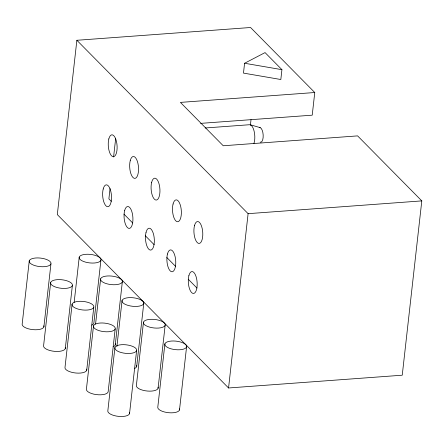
<?xml version="1.0" encoding="UTF-8"?>
<svg xmlns="http://www.w3.org/2000/svg" width="444" height="444" viewBox="0 0 444 444"><rect width="100%" height="100%" fill="white"/><g stroke="black" fill="none" stroke-linecap="round" stroke-linejoin="round"><path stroke-width="0.67" d="M29.271 260.795L22.2 323.82A10.972 4.268 6.4 0 0 33.172 329.664A10.972 4.268 6.4 0 0 43.839 325.774M43.878 326.901L50.943 263.869A10.972 4.268 6.4 0 0 35.809 257.981A10.972 4.268 6.4 0 0 33.572 265.151A10.972 4.268 6.4 0 0 50.943 263.869M314.763 92.519L250.56 27.506L76.868 40.282L57.315 214.596L228.555 387.978L402.247 375.202L421.8 200.893L357.598 135.886L223.243 145.765L180.414 102.398L314.763 92.519L312.226 115.168L200.61 123.377M50.683 282.478L43.617 345.504A10.972 4.268 6.4 0 0 54.584 351.348A10.972 4.268 6.4 0 0 65.257 347.458M65.29 348.584L72.361 285.553A10.972 4.268 6.4 0 0 57.221 279.665A10.972 4.268 6.4 0 0 54.984 286.835A10.972 4.268 6.4 0 0 72.361 285.553M72.1 304.162L65.029 367.188A10.972 4.268 6.4 0 0 76.002 373.032A10.972 4.268 6.4 0 0 86.674 369.142M74.165 302.336L79.232 257.12M86.708 370.268L93.778 307.237A10.972 4.268 6.4 0 0 78.638 301.348A10.972 4.268 6.4 0 0 76.401 308.519A10.972 4.268 6.4 0 0 93.778 307.237M93.518 325.846L86.447 388.872A10.972 4.268 6.4 0 0 95.993 394.55A10.972 4.268 6.4 0 0 108.125 391.952L115.19 328.921A10.972 4.268 6.4 0 0 100.055 323.032A10.972 4.268 6.4 0 0 97.813 330.203A10.972 4.268 6.4 0 0 115.19 328.921M100.91 260.195A10.972 4.268 6.4 0 1 83.533 261.472A10.972 4.268 6.4 0 1 85.77 254.307A10.972 4.268 6.4 0 1 100.91 260.195L93.839 323.221A10.972 4.268 6.4 0 1 91.742 325.086M110.045 188.572L108.891 198.868L111.327 201.332M113.586 157.01L115.668 138.478M95.577 324.02L100.649 278.804M114.929 347.53L107.864 410.556A10.972 4.268 6.4 0 0 118.831 416.4A10.972 4.268 6.4 0 0 129.504 412.509M115.257 344.905L122.328 281.879A10.972 4.268 6.4 0 0 107.187 275.99A10.972 4.268 6.4 0 0 104.951 283.155A10.972 4.268 6.4 0 0 122.328 281.879M116.916 346.387L122.067 300.488M129.537 413.636L136.608 350.605A10.972 4.268 6.4 0 0 121.467 344.716A10.972 4.268 6.4 0 0 119.231 351.887A10.972 4.268 6.4 0 0 136.608 350.605M136.669 366.589L143.739 303.563A10.972 4.268 6.4 0 0 128.605 297.674A10.972 4.268 6.4 0 0 126.362 304.839A10.972 4.268 6.4 0 0 143.739 303.563M143.479 322.172L136.408 385.198A10.972 4.268 6.4 0 0 147.38 391.042A10.972 4.268 6.4 0 0 158.053 387.151M158.086 388.272L165.157 325.247A10.972 4.268 6.4 0 0 150.017 319.358A10.972 4.268 6.4 0 0 147.78 326.523A10.972 4.268 6.4 0 0 165.157 325.247M164.896 343.856L157.825 406.882A10.972 4.268 6.4 0 0 168.798 412.726A10.972 4.268 6.4 0 0 179.465 408.835M179.504 409.956L186.569 346.931A10.972 4.268 6.4 0 0 171.434 341.042A10.972 4.268 6.4 0 0 169.197 348.207A10.972 4.268 6.4 0 0 186.569 346.931M244.583 63.259L243.479 73.105L280.824 79.515L281.929 69.669L265.068 52.597L244.583 63.259L281.929 69.669M250.405 125.164L251.021 119.675M228.555 387.978L248.107 213.669L76.868 40.282M205.189 127.983L249.206 124.747A10.972 4.385 85.8 0 1 254.062 130.941A10.972 4.385 85.8 0 1 253.924 143.49M248.107 213.669L421.8 200.893M250.355 124.792L260.201 127.644M123.981 214.147L132.739 223.016M145.393 235.825L154.157 244.7M166.811 257.509L175.569 266.378M188.223 279.193L196.986 288.062M115.218 343.784A10.972 4.268 6.4 0 1 113.159 346.77M136.635 365.468A10.972 4.268 6.4 0 1 134.571 368.453M259.429 127.611A7.354 2.936 85.8 0 1 263.17 135.015A7.354 2.936 85.8 0 1 260.234 142.152M124.625 210.656A10.972 4.385 85.8 0 0 128.516 228.294A10.972 4.385 85.8 0 0 132.329 213.436A10.972 4.385 85.8 0 0 124.625 210.656M103.213 188.972A10.972 4.385 85.8 0 0 107.098 206.61A10.972 4.385 85.8 0 0 110.911 191.753A10.972 4.385 85.8 0 0 103.213 188.972M151.654 182.312A10.972 4.385 85.8 0 0 155.539 199.95A10.972 4.385 85.8 0 0 159.352 185.093A10.972 4.385 85.8 0 0 151.654 182.312M146.043 232.34A10.972 4.385 85.8 0 0 149.928 249.978A10.972 4.385 85.8 0 0 153.741 235.12A10.972 4.385 85.8 0 0 146.043 232.34M130.242 160.628A10.972 4.385 85.8 0 0 134.127 178.266A10.972 4.385 85.8 0 0 137.94 163.409A10.972 4.385 85.8 0 0 130.242 160.628M173.071 203.996A10.972 4.385 85.8 0 0 176.956 221.634A10.972 4.385 85.8 0 0 180.769 206.776A10.972 4.385 85.8 0 0 173.071 203.996M167.46 254.024A10.972 4.385 85.8 0 0 171.345 271.661A10.972 4.385 85.8 0 0 175.158 256.804A10.972 4.385 85.8 0 0 167.46 254.024M188.872 275.707A10.972 4.385 85.8 0 0 192.763 293.345A10.972 4.385 85.8 0 0 196.575 278.488A10.972 4.385 85.8 0 0 188.872 275.707M194.483 225.68A10.972 4.385 85.8 0 0 198.374 243.318A10.972 4.385 85.8 0 0 202.187 228.46A10.972 4.385 85.8 0 0 194.483 225.68M108.824 138.944A10.972 4.385 85.8 0 0 112.709 156.582A10.972 4.385 85.8 0 0 116.522 141.725A10.972 4.385 85.8 0 0 108.824 138.944"/></g></svg>
